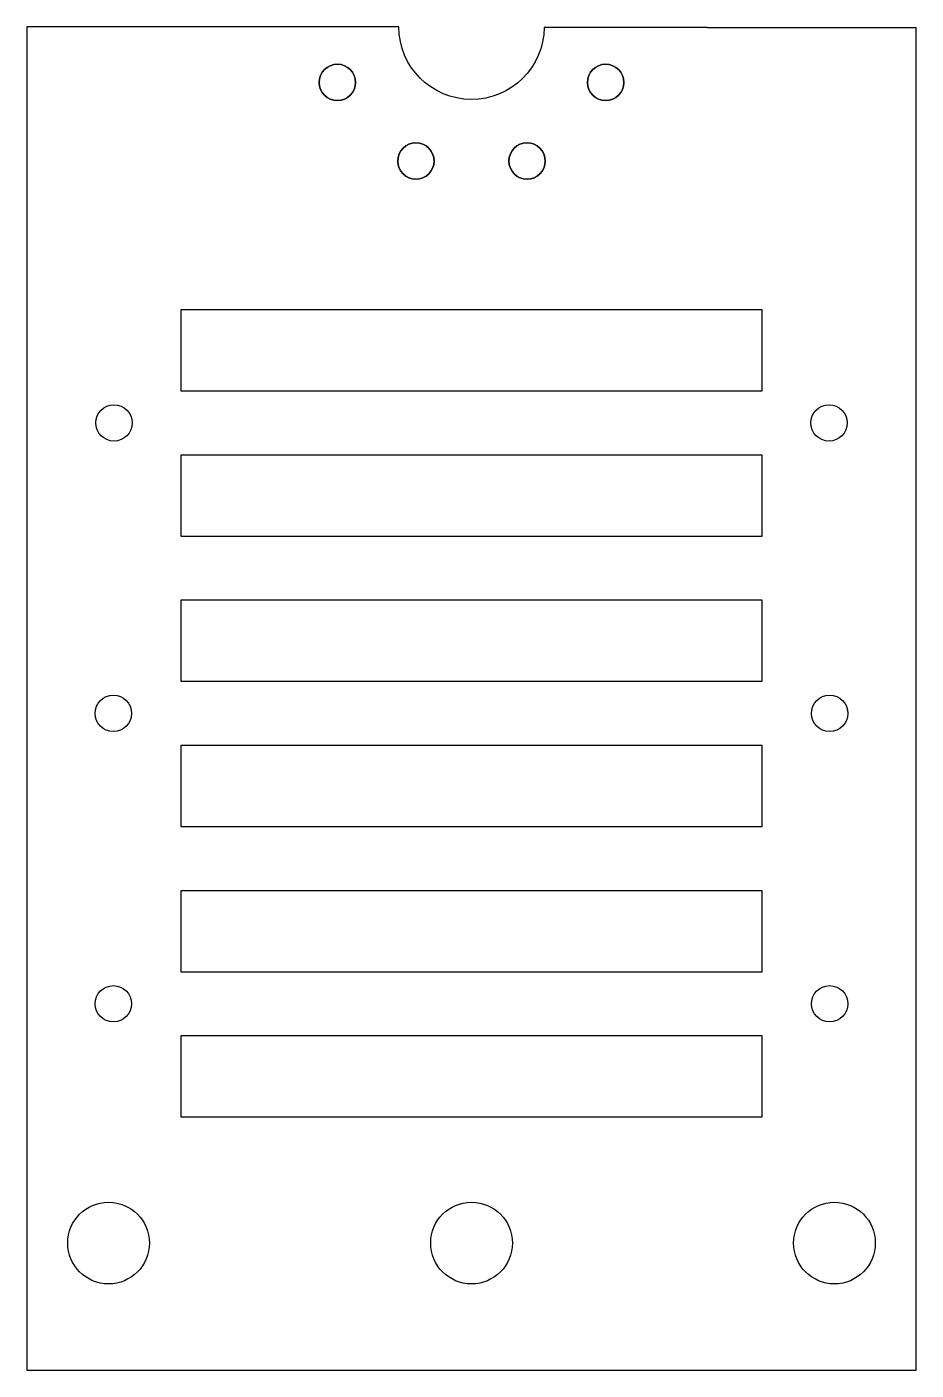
# Model space of a CAD drawing. Header units: millimetres. Extents: x 226.5 to 275.5, y -117.1 to -43.1.
import ezdxf

# ---------------------------------------------------------------- set-up
doc = ezdxf.new("R2010")
doc.units = ezdxf.units.MM
doc.header["$MEASUREMENT"] = 0

msp = doc.modelspace()

# ---------------------------------------------------------------- linework, layer by layer
at = {"linetype": 'Continuous'}
for p, q in [((238.006, -43.093), (226.506, -43.093)), ((226.506, -43.093), (226.506, -117.093)), ((264.006, -43.12), (275.506, -43.12)), ((275.506, -117.093), (275.506, -43.12)), ((235.006, -58.662), (267.006, -58.662)), ((235.006, -63.162), (235.006, -58.662)), ((267.006, -58.662), (267.006, -63.162)), ((267.006, -63.162), (235.006, -63.162)), ((235.006, -66.662), (267.006, -66.662)), ((235.006, -71.162), (235.006, -66.662)), ((267.006, -66.662), (267.006, -71.162)), ((267.006, -71.162), (235.006, -71.162)), ((235.006, -74.662), (267.006, -74.662)), ((235.006, -79.162), (235.006, -74.662)), ((267.006, -74.662), (267.006, -79.162)), ((267.006, -79.162), (235.006, -79.162)), ((235.006, -82.662), (267.006, -82.662)), ((235.006, -87.162), (235.006, -82.662)), ((267.006, -82.662), (267.006, -87.162)), ((267.006, -87.162), (235.006, -87.162)), ((235.006, -90.662), (267.006, -90.662)), ((235.006, -95.162), (235.006, -90.662)), ((267.006, -90.662), (267.006, -95.162)), ((267.006, -95.162), (235.006, -95.162)), ((235.006, -98.662), (267.006, -98.662)), ((235.006, -103.162), (235.006, -98.662)), ((267.006, -98.662), (267.006, -103.162)), ((267.006, -103.162), (235.006, -103.162)), ((226.506, -117.093), (275.506, -117.093)), ((226.506, -117.093), (235.506, -117.093))]:
    msp.add_line(p, q, dxfattribs=at)
msp.add_lwpolyline([(264.006, -43.12), (255.006, -43.12, -0.996674), (247.006, -43.093), (238.006, -43.093)], format="xyb")
msp.add_lwpolyline([(264.006, -43.12), (255.006, -43.12, -0.996674), (247.006, -43.093), (238.006, -43.093)], format="xyb")
msp.add_lwpolyline([(238.006, -117.093), (264.006, -117.093)])
msp.add_lwpolyline([(238.006, -117.093), (264.006, -117.093)])
at = {"extrusion": (0, 0, -1)}
for centre in [(-243.615, -46.155, 0), (-258.397, -46.155, 0), (-247.944, -50.484, 0), (-254.067, -50.484, 0)]:
    msp.add_circle(centre, 1, dxfattribs=at)
for centre in [(243.615, -46.155), (258.397, -46.155), (247.944, -50.484), (254.067, -50.484), (231.306, -64.912), (270.706, -64.912), (231.271, -80.912), (270.74, -80.912), (231.271, -96.912), (270.74, -96.912)]:
    msp.add_circle(centre, 1)
at = {"linetype": 'Continuous'}
for centre in [(231.006, -110.093), (251.006, -110.093), (271.006, -110.093)]:
    msp.add_circle(centre, 2.25, dxfattribs=at)

doc.saveas('drawing.dxf')
